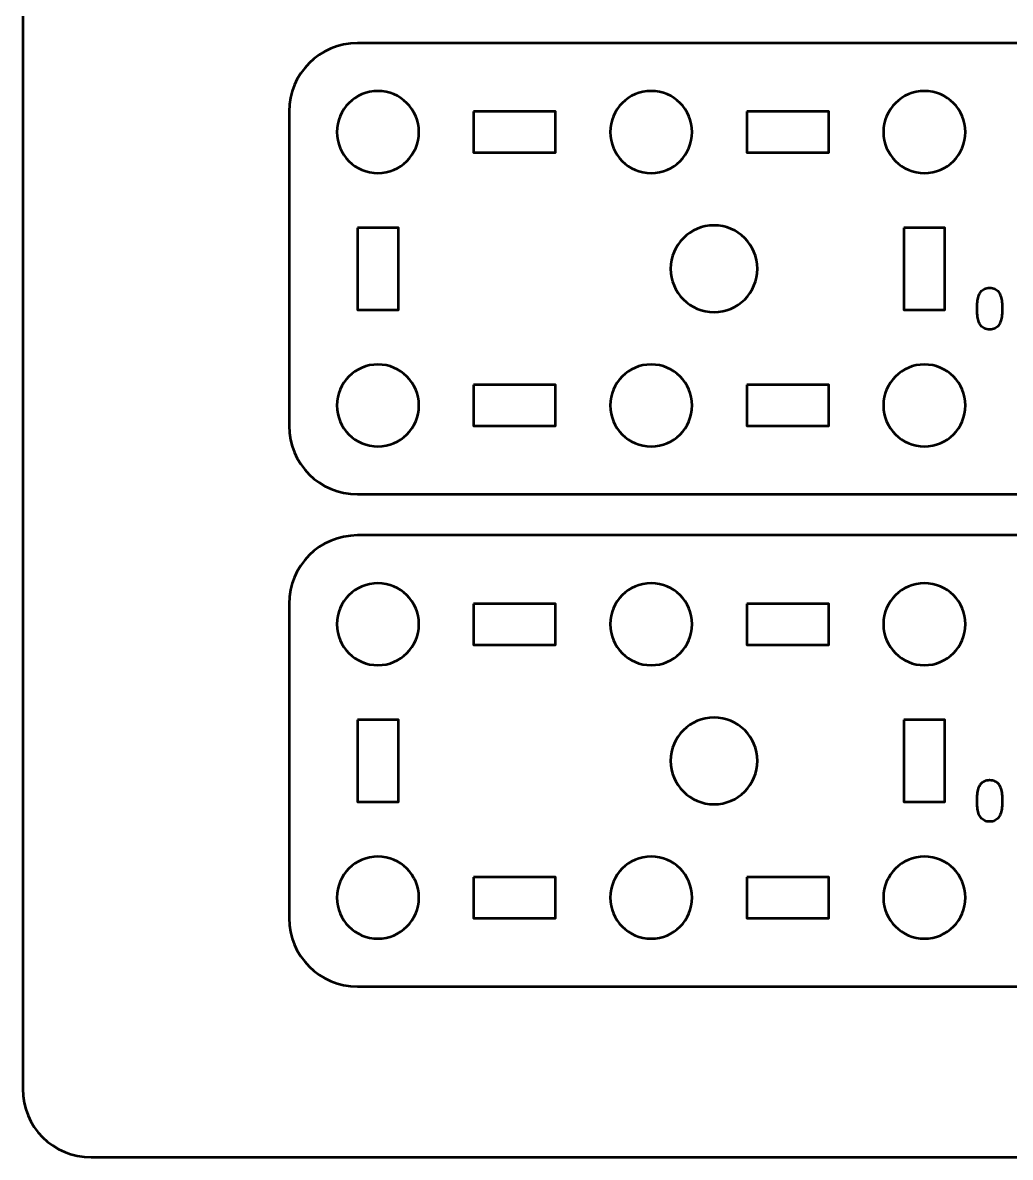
# Model space of a CAD drawing. Header units: centimetres. Extents: x -18.1 to -2.9, y -25.3 to -4.3.
# Drawn here: x -18.1 to -10.87, y -25.35 to -17.05 of the extents above; entities that cross this region are included whole.
import ezdxf

# ---------------------------------------------------------------- set-up
doc = ezdxf.new("R2010")
doc.units = ezdxf.units.CM
doc.header["$MEASUREMENT"] = 0
doc.layers.add('Layer 1', color=7, linetype='Continuous')

msp = doc.modelspace()

# ---------------------------------------------------------------- linework, layer by layer
at = {"layer": 'Layer 1', "color": 22, "lineweight": 53}
msp.add_open_spline([(-18.10003, -24.8499), (-18.10003, -24.8499), (-18.10003, -4.84994), (-18.10003, -4.84994), (-18.10003, -4.84994), (-18.10003, -4.57297), (-17.87694, -4.34998), (-17.59994, -4.34998), (-17.59994, -4.34998), (-17.59994, -4.34998), (-3.40007, -4.34998), (-3.40007, -4.34998), (-3.40007, -4.34998), (-3.12293, -4.34998), (-2.89997, -4.57297), (-2.89997, -4.84994), (-2.89997, -4.84994), (-2.89997, -4.84994), (-2.89997, -24.8499), (-2.89997, -24.8499), (-2.89997, -24.8499), (-2.89997, -25.1269), (-3.12293, -25.34999), (-3.40007, -25.34999), (-3.40007, -25.34999), (-3.40007, -25.34999), (-17.59994, -25.34999), (-17.59994, -25.34999), (-17.59994, -25.34999), (-17.87694, -25.34999), (-18.10003, -25.1269), (-18.10003, -24.8499)], degree=3, knots=[0, 0, 0, 0, 0.125, 0.125, 0.125, 0.125, 0.25, 0.25, 0.25, 0.25, 0.375, 0.375, 0.375, 0.375, 0.5, 0.5, 0.5, 0.5, 0.625, 0.625, 0.625, 0.625, 0.75, 0.75, 0.75, 0.75, 0.875, 0.875, 0.875, 0.875, 1, 1, 1, 1], dxfattribs=at)
at = {"layer": 'Layer 1', "color": 2, "lineweight": 53}
for points in [[(-15.64991, -17.19996), (-15.64991, -17.19996), (-5.34995, -17.19996), (-5.34995, -17.19996), (-5.34995, -17.19996), (-5.07298, -17.19996), (-4.84999, -17.42306), (-4.84999, -17.70006), (-4.84999, -17.70006), (-4.84999, -17.70006), (-4.84999, -19.99998), (-4.84999, -19.99998), (-4.84999, -19.99998), (-4.84999, -20.27699), (-5.07298, -20.49994), (-5.34995, -20.49994), (-5.34995, -20.49994), (-5.34995, -20.49994), (-15.64991, -20.49994), (-15.64991, -20.49994), (-15.64991, -20.49994), (-15.9269, -20.49994), (-16.14999, -20.27699), (-16.14999, -19.99998), (-16.14999, -19.99998), (-16.14999, -19.99998), (-16.14999, -17.70006), (-16.14999, -17.70006), (-16.14999, -17.70006), (-16.14999, -17.42306), (-15.9269, -17.19996), (-15.64991, -17.19996)], [(-15.64991, -20.79996), (-15.64991, -20.79996), (-5.34995, -20.79996), (-5.34995, -20.79996), (-5.34995, -20.79996), (-5.07298, -20.79996), (-4.84999, -21.02306), (-4.84999, -21.30006), (-4.84999, -21.30006), (-4.84999, -21.30006), (-4.84999, -23.59998), (-4.84999, -23.59998), (-4.84999, -23.59998), (-4.84999, -23.87699), (-5.07298, -24.09994), (-5.34995, -24.09994), (-5.34995, -24.09994), (-5.34995, -24.09994), (-15.64991, -24.09994), (-15.64991, -24.09994), (-15.64991, -24.09994), (-15.9269, -24.09994), (-16.14999, -23.87699), (-16.14999, -23.59998), (-16.14999, -23.59998), (-16.14999, -23.59998), (-16.14999, -21.30006), (-16.14999, -21.30006), (-16.14999, -21.30006), (-16.14999, -21.02306), (-15.9269, -20.79996), (-15.64991, -20.79996)]]:
    msp.add_open_spline(points, degree=3, knots=[0, 0, 0, 0, 0.125, 0.125, 0.125, 0.125, 0.25, 0.25, 0.25, 0.25, 0.375, 0.375, 0.375, 0.375, 0.5, 0.5, 0.5, 0.5, 0.625, 0.625, 0.625, 0.625, 0.75, 0.75, 0.75, 0.75, 0.875, 0.875, 0.875, 0.875, 1, 1, 1, 1], dxfattribs=at)
at = {"layer": 'Layer 1', "color": 250, "lineweight": 53}
for points in [[(-15.20002, -17.84999), (-15.20002, -18.01576), (-15.33425, -18.14999), (-15.50002, -18.14999), (-15.50002, -18.14999), (-15.66569, -18.14999), (-15.80002, -18.01576), (-15.80002, -17.84999), (-15.80002, -17.84999), (-15.80002, -17.68433), (-15.66569, -17.54999), (-15.50002, -17.54999), (-15.50002, -17.54999), (-15.33425, -17.54999), (-15.20002, -17.68433), (-15.20002, -17.84999)], [(-13.19997, -17.84999), (-13.19997, -18.01576), (-13.3342, -18.14999), (-13.49998, -18.14999), (-13.49998, -18.14999), (-13.66564, -18.14999), (-13.79998, -18.01576), (-13.79998, -17.84999), (-13.79998, -17.84999), (-13.79998, -17.68433), (-13.66564, -17.54999), (-13.49998, -17.54999), (-13.49998, -17.54999), (-13.3342, -17.54999), (-13.19997, -17.68433), (-13.19997, -17.84999)], [(-11.19991, -17.84999), (-11.19991, -18.01576), (-11.33428, -18.14999), (-11.49991, -18.14999), (-11.49991, -18.14999), (-11.66568, -18.14999), (-11.79991, -18.01576), (-11.79991, -17.84999), (-11.79991, -17.84999), (-11.79991, -17.68433), (-11.66568, -17.54999), (-11.49991, -17.54999), (-11.49991, -17.54999), (-11.33428, -17.54999), (-11.19991, -17.68433), (-11.19991, -17.84999)], [(-14.79994, -17.70006), (-14.79994, -17.70006), (-14.19993, -17.70006), (-14.19993, -17.70006), (-14.19993, -17.70006), (-14.19993, -17.70006), (-14.19993, -18.00006), (-14.19993, -18.00006), (-14.19993, -18.00006), (-14.19993, -18.00006), (-14.79994, -18.00006), (-14.79994, -18.00006), (-14.79994, -18.00006), (-14.79994, -18.00006), (-14.79994, -17.70006), (-14.79994, -17.70006)], [(-12.79996, -17.70006), (-12.79996, -17.70006), (-12.19996, -17.70006), (-12.19996, -17.70006), (-12.19996, -17.70006), (-12.19996, -17.70006), (-12.19996, -18.00006), (-12.19996, -18.00006), (-12.19996, -18.00006), (-12.19996, -18.00006), (-12.79996, -18.00006), (-12.79996, -18.00006), (-12.79996, -18.00006), (-12.79996, -18.00006), (-12.79996, -17.70006), (-12.79996, -17.70006)], [(-15.64998, -18.55001), (-15.64998, -18.55001), (-15.34998, -18.55001), (-15.34998, -18.55001), (-15.34998, -18.55001), (-15.34998, -18.55001), (-15.34998, -19.15), (-15.34998, -19.15), (-15.34998, -19.15), (-15.34998, -19.15), (-15.64998, -19.15), (-15.64998, -19.15), (-15.64998, -19.15), (-15.64998, -19.15), (-15.64998, -18.55001), (-15.64998, -18.55001)], [(-13.03997, -18.53245), (-12.86465, -18.53245), (-12.72247, -18.67463), (-12.72247, -18.84995), (-12.72247, -18.84995), (-12.72247, -19.02527), (-12.86465, -19.16745), (-13.03997, -19.16745), (-13.03997, -19.16745), (-13.21529, -19.16745), (-13.35747, -19.02527), (-13.35747, -18.84995), (-13.35747, -18.84995), (-13.35747, -18.67463), (-13.21529, -18.53245), (-13.03997, -18.53245)], [(-11.64998, -18.55001), (-11.64998, -18.55001), (-11.34998, -18.55001), (-11.34998, -18.55001), (-11.34998, -18.55001), (-11.34998, -18.55001), (-11.34998, -19.15), (-11.34998, -19.15), (-11.34998, -19.15), (-11.34998, -19.15), (-11.64998, -19.15), (-11.64998, -19.15), (-11.64998, -19.15), (-11.64998, -19.15), (-11.64998, -18.55001), (-11.64998, -18.55001)], [(-15.20002, -19.85005), (-15.20002, -20.01568), (-15.33425, -20.15006), (-15.50002, -20.15006), (-15.50002, -20.15006), (-15.66569, -20.15006), (-15.80002, -20.01568), (-15.80002, -19.85005), (-15.80002, -19.85005), (-15.80002, -19.68428), (-15.66569, -19.55005), (-15.50002, -19.55005), (-15.50002, -19.55005), (-15.33425, -19.55005), (-15.20002, -19.68428), (-15.20002, -19.85005)], [(-13.19997, -19.85005), (-13.19997, -20.01568), (-13.3342, -20.15006), (-13.49998, -20.15006), (-13.49998, -20.15006), (-13.66564, -20.15006), (-13.79998, -20.01568), (-13.79998, -19.85005), (-13.79998, -19.85005), (-13.79998, -19.68428), (-13.66564, -19.55005), (-13.49998, -19.55005), (-13.49998, -19.55005), (-13.3342, -19.55005), (-13.19997, -19.68428), (-13.19997, -19.85005)], [(-11.19991, -19.85005), (-11.19991, -20.01568), (-11.33428, -20.15006), (-11.49991, -20.15006), (-11.49991, -20.15006), (-11.66568, -20.15006), (-11.79991, -20.01568), (-11.79991, -19.85005), (-11.79991, -19.85005), (-11.79991, -19.68428), (-11.66568, -19.55005), (-11.49991, -19.55005), (-11.49991, -19.55005), (-11.33428, -19.55005), (-11.19991, -19.68428), (-11.19991, -19.85005)], [(-14.79994, -19.69998), (-14.79994, -19.69998), (-14.19993, -19.69998), (-14.19993, -19.69998), (-14.19993, -19.69998), (-14.19993, -19.69998), (-14.19993, -19.99998), (-14.19993, -19.99998), (-14.19993, -19.99998), (-14.19993, -19.99998), (-14.79994, -19.99998), (-14.79994, -19.99998), (-14.79994, -19.99998), (-14.79994, -19.99998), (-14.79994, -19.69998), (-14.79994, -19.69998)], [(-12.79996, -19.69998), (-12.79996, -19.69998), (-12.19996, -19.69998), (-12.19996, -19.69998), (-12.19996, -19.69998), (-12.19996, -19.69998), (-12.19996, -19.99998), (-12.19996, -19.99998), (-12.19996, -19.99998), (-12.19996, -19.99998), (-12.79996, -19.99998), (-12.79996, -19.99998), (-12.79996, -19.99998), (-12.79996, -19.99998), (-12.79996, -19.69998), (-12.79996, -19.69998)], [(-15.20002, -21.44999), (-15.20002, -21.61576), (-15.33425, -21.74999), (-15.50002, -21.74999), (-15.50002, -21.74999), (-15.66569, -21.74999), (-15.80002, -21.61576), (-15.80002, -21.44999), (-15.80002, -21.44999), (-15.80002, -21.28433), (-15.66569, -21.14999), (-15.50002, -21.14999), (-15.50002, -21.14999), (-15.33425, -21.14999), (-15.20002, -21.28433), (-15.20002, -21.44999)], [(-13.19997, -21.44999), (-13.19997, -21.61576), (-13.3342, -21.74999), (-13.49998, -21.74999), (-13.49998, -21.74999), (-13.66564, -21.74999), (-13.79998, -21.61576), (-13.79998, -21.44999), (-13.79998, -21.44999), (-13.79998, -21.28433), (-13.66564, -21.14999), (-13.49998, -21.14999), (-13.49998, -21.14999), (-13.3342, -21.14999), (-13.19997, -21.28433), (-13.19997, -21.44999)], [(-11.19991, -21.44999), (-11.19991, -21.61576), (-11.33428, -21.74999), (-11.49991, -21.74999), (-11.49991, -21.74999), (-11.66568, -21.74999), (-11.79991, -21.61576), (-11.79991, -21.44999), (-11.79991, -21.44999), (-11.79991, -21.28433), (-11.66568, -21.14999), (-11.49991, -21.14999), (-11.49991, -21.14999), (-11.33428, -21.14999), (-11.19991, -21.28433), (-11.19991, -21.44999)], [(-14.79994, -21.30006), (-14.79994, -21.30006), (-14.19993, -21.30006), (-14.19993, -21.30006), (-14.19993, -21.30006), (-14.19993, -21.30006), (-14.19993, -21.60006), (-14.19993, -21.60006), (-14.19993, -21.60006), (-14.19993, -21.60006), (-14.79994, -21.60006), (-14.79994, -21.60006), (-14.79994, -21.60006), (-14.79994, -21.60006), (-14.79994, -21.30006), (-14.79994, -21.30006)], [(-12.79996, -21.30006), (-12.79996, -21.30006), (-12.19996, -21.30006), (-12.19996, -21.30006), (-12.19996, -21.30006), (-12.19996, -21.30006), (-12.19996, -21.60006), (-12.19996, -21.60006), (-12.19996, -21.60006), (-12.19996, -21.60006), (-12.79996, -21.60006), (-12.79996, -21.60006), (-12.79996, -21.60006), (-12.79996, -21.60006), (-12.79996, -21.30006), (-12.79996, -21.30006)], [(-15.64998, -22.15001), (-15.64998, -22.15001), (-15.34998, -22.15001), (-15.34998, -22.15001), (-15.34998, -22.15001), (-15.34998, -22.15001), (-15.34998, -22.75), (-15.34998, -22.75), (-15.34998, -22.75), (-15.34998, -22.75), (-15.64998, -22.75), (-15.64998, -22.75), (-15.64998, -22.75), (-15.64998, -22.75), (-15.64998, -22.15001), (-15.64998, -22.15001)], [(-13.03997, -22.13245), (-12.86465, -22.13245), (-12.72247, -22.27463), (-12.72247, -22.44995), (-12.72247, -22.44995), (-12.72247, -22.62527), (-12.86465, -22.76745), (-13.03997, -22.76745), (-13.03997, -22.76745), (-13.21529, -22.76745), (-13.35747, -22.62527), (-13.35747, -22.44995), (-13.35747, -22.44995), (-13.35747, -22.27463), (-13.21529, -22.13245), (-13.03997, -22.13245)], [(-11.64998, -22.15001), (-11.64998, -22.15001), (-11.34998, -22.15001), (-11.34998, -22.15001), (-11.34998, -22.15001), (-11.34998, -22.15001), (-11.34998, -22.75), (-11.34998, -22.75), (-11.34998, -22.75), (-11.34998, -22.75), (-11.64998, -22.75), (-11.64998, -22.75), (-11.64998, -22.75), (-11.64998, -22.75), (-11.64998, -22.15001), (-11.64998, -22.15001)], [(-15.20002, -23.45005), (-15.20002, -23.61568), (-15.33425, -23.75006), (-15.50002, -23.75006), (-15.50002, -23.75006), (-15.66569, -23.75006), (-15.80002, -23.61568), (-15.80002, -23.45005), (-15.80002, -23.45005), (-15.80002, -23.28428), (-15.66569, -23.15005), (-15.50002, -23.15005), (-15.50002, -23.15005), (-15.33425, -23.15005), (-15.20002, -23.28428), (-15.20002, -23.45005)], [(-13.19997, -23.45005), (-13.19997, -23.61568), (-13.3342, -23.75006), (-13.49998, -23.75006), (-13.49998, -23.75006), (-13.66564, -23.75006), (-13.79998, -23.61568), (-13.79998, -23.45005), (-13.79998, -23.45005), (-13.79998, -23.28428), (-13.66564, -23.15005), (-13.49998, -23.15005), (-13.49998, -23.15005), (-13.3342, -23.15005), (-13.19997, -23.28428), (-13.19997, -23.45005)], [(-11.19991, -23.45005), (-11.19991, -23.61568), (-11.33428, -23.75006), (-11.49991, -23.75006), (-11.49991, -23.75006), (-11.66568, -23.75006), (-11.79991, -23.61568), (-11.79991, -23.45005), (-11.79991, -23.45005), (-11.79991, -23.28428), (-11.66568, -23.15005), (-11.49991, -23.15005), (-11.49991, -23.15005), (-11.33428, -23.15005), (-11.19991, -23.28428), (-11.19991, -23.45005)], [(-14.79994, -23.29998), (-14.79994, -23.29998), (-14.19993, -23.29998), (-14.19993, -23.29998), (-14.19993, -23.29998), (-14.19993, -23.29998), (-14.19993, -23.59998), (-14.19993, -23.59998), (-14.19993, -23.59998), (-14.19993, -23.59998), (-14.79994, -23.59998), (-14.79994, -23.59998), (-14.79994, -23.59998), (-14.79994, -23.59998), (-14.79994, -23.29998), (-14.79994, -23.29998)], [(-12.79996, -23.29998), (-12.79996, -23.29998), (-12.19996, -23.29998), (-12.19996, -23.29998), (-12.19996, -23.29998), (-12.19996, -23.29998), (-12.19996, -23.59998), (-12.19996, -23.59998), (-12.19996, -23.59998), (-12.19996, -23.59998), (-12.79996, -23.59998), (-12.79996, -23.59998), (-12.79996, -23.59998), (-12.79996, -23.59998), (-12.79996, -23.29998), (-12.79996, -23.29998)]]:
    msp.add_open_spline(points, degree=3, knots=[0, 0, 0, 0, 0.25, 0.25, 0.25, 0.25, 0.5, 0.5, 0.5, 0.5, 0.75, 0.75, 0.75, 0.75, 1, 1, 1, 1], dxfattribs=at)
at = {"layer": 'Layer 1', "color": 30, "lineweight": 53}
for points in [[(-11.02259, -19.29427), (-11.00778, -19.2942), (-10.99501, -19.29159), (-10.98435, -19.28651), (-10.98435, -19.28651), (-10.97377, -19.28143), (-10.96495, -19.27416), (-10.9579, -19.26492), (-10.9579, -19.26492), (-10.95091, -19.25561), (-10.94541, -19.2446), (-10.94132, -19.2319), (-10.94132, -19.2319), (-10.93729, -19.2192), (-10.9344, -19.2053), (-10.93278, -19.19006), (-10.93278, -19.19006), (-10.93108, -19.17482), (-10.93024, -19.1588), (-10.93031, -19.14187), (-10.93031, -19.14187), (-10.93024, -19.12501), (-10.93108, -19.10899), (-10.93278, -19.09382), (-10.93278, -19.09382), (-10.9344, -19.07865), (-10.93729, -19.06468), (-10.94132, -19.05198), (-10.94132, -19.05198), (-10.94541, -19.03935), (-10.95091, -19.02835), (-10.9579, -19.01896), (-10.9579, -19.01896), (-10.96495, -19.00965), (-10.97377, -19.00238), (-10.98435, -18.9973), (-10.98435, -18.9973), (-10.99501, -18.99215), (-11.00778, -18.98954), (-11.02259, -18.98947), (-11.02259, -18.98947), (-11.03741, -18.98954), (-11.05018, -18.99215), (-11.06084, -18.9973), (-11.06084, -18.9973), (-11.07142, -19.00238), (-11.08024, -19.00965), (-11.08729, -19.01896), (-11.08729, -19.01896), (-11.09428, -19.02835), (-11.09978, -19.03935), (-11.10387, -19.05198), (-11.10387, -19.05198), (-11.1079, -19.06468), (-11.11079, -19.07865), (-11.11241, -19.09382), (-11.11241, -19.09382), (-11.1141, -19.10899), (-11.11495, -19.12501), (-11.11488, -19.14187), (-11.11488, -19.14187), (-11.11495, -19.1588), (-11.1141, -19.17482), (-11.11241, -19.19006), (-11.11241, -19.19006), (-11.11079, -19.2053), (-11.1079, -19.2192), (-11.10387, -19.2319), (-11.10387, -19.2319), (-11.09978, -19.2446), (-11.09428, -19.25561), (-11.08729, -19.26492), (-11.08729, -19.26492), (-11.08024, -19.27416), (-11.07142, -19.28143), (-11.06084, -19.28651), (-11.06084, -19.28651), (-11.05018, -19.29159), (-11.03741, -19.2942), (-11.02259, -19.29427)], [(-11.02259, -19.29427), (-11.00778, -19.2942), (-10.99501, -19.29159), (-10.98435, -19.28651), (-10.98435, -19.28651), (-10.97377, -19.28143), (-10.96495, -19.27416), (-10.9579, -19.26492), (-10.9579, -19.26492), (-10.95091, -19.25561), (-10.94541, -19.2446), (-10.94132, -19.2319), (-10.94132, -19.2319), (-10.93729, -19.2192), (-10.9344, -19.2053), (-10.93278, -19.19006), (-10.93278, -19.19006), (-10.93108, -19.17482), (-10.93024, -19.1588), (-10.93031, -19.14187), (-10.93031, -19.14187), (-10.93024, -19.12501), (-10.93108, -19.10899), (-10.93278, -19.09382), (-10.93278, -19.09382), (-10.9344, -19.07865), (-10.93729, -19.06468), (-10.94132, -19.05198), (-10.94132, -19.05198), (-10.94541, -19.03935), (-10.95091, -19.02835), (-10.9579, -19.01896), (-10.9579, -19.01896), (-10.96495, -19.00965), (-10.97377, -19.00238), (-10.98435, -18.9973), (-10.98435, -18.9973), (-10.99501, -18.99215), (-11.00778, -18.98954), (-11.02259, -18.98947), (-11.02259, -18.98947), (-11.03741, -18.98954), (-11.05018, -18.99215), (-11.06084, -18.9973), (-11.06084, -18.9973), (-11.07142, -19.00238), (-11.08024, -19.00965), (-11.08729, -19.01896), (-11.08729, -19.01896), (-11.09428, -19.02835), (-11.09978, -19.03935), (-11.10387, -19.05198), (-11.10387, -19.05198), (-11.1079, -19.06468), (-11.11079, -19.07865), (-11.11241, -19.09382), (-11.11241, -19.09382), (-11.1141, -19.10899), (-11.11495, -19.12501), (-11.11488, -19.14187), (-11.11488, -19.14187), (-11.11495, -19.1588), (-11.1141, -19.17482), (-11.11241, -19.19006), (-11.11241, -19.19006), (-11.11079, -19.2053), (-11.1079, -19.2192), (-11.10387, -19.2319), (-11.10387, -19.2319), (-11.09978, -19.2446), (-11.09428, -19.25561), (-11.08729, -19.26492), (-11.08729, -19.26492), (-11.08024, -19.27416), (-11.07142, -19.28143), (-11.06084, -19.28651), (-11.06084, -19.28651), (-11.05018, -19.29159), (-11.03741, -19.2942), (-11.02259, -19.29427)], [(-11.02259, -22.89427), (-11.00778, -22.8942), (-10.99501, -22.89159), (-10.98435, -22.88651), (-10.98435, -22.88651), (-10.97377, -22.88143), (-10.96495, -22.87416), (-10.9579, -22.86492), (-10.9579, -22.86492), (-10.95091, -22.85561), (-10.94541, -22.8446), (-10.94132, -22.8319), (-10.94132, -22.8319), (-10.93729, -22.8192), (-10.9344, -22.8053), (-10.93278, -22.79006), (-10.93278, -22.79006), (-10.93108, -22.77482), (-10.93024, -22.7588), (-10.93031, -22.74187), (-10.93031, -22.74187), (-10.93024, -22.72501), (-10.93108, -22.70899), (-10.93278, -22.69382), (-10.93278, -22.69382), (-10.9344, -22.67865), (-10.93729, -22.66468), (-10.94132, -22.65198), (-10.94132, -22.65198), (-10.94541, -22.63935), (-10.95091, -22.62835), (-10.9579, -22.61896), (-10.9579, -22.61896), (-10.96495, -22.60965), (-10.97377, -22.60238), (-10.98435, -22.5973), (-10.98435, -22.5973), (-10.99501, -22.59215), (-11.00778, -22.58954), (-11.02259, -22.58947), (-11.02259, -22.58947), (-11.03741, -22.58954), (-11.05018, -22.59215), (-11.06084, -22.5973), (-11.06084, -22.5973), (-11.07142, -22.60238), (-11.08024, -22.60965), (-11.08729, -22.61896), (-11.08729, -22.61896), (-11.09428, -22.62835), (-11.09978, -22.63935), (-11.10387, -22.65198), (-11.10387, -22.65198), (-11.1079, -22.66468), (-11.11079, -22.67865), (-11.11241, -22.69382), (-11.11241, -22.69382), (-11.1141, -22.70899), (-11.11495, -22.72501), (-11.11488, -22.74187), (-11.11488, -22.74187), (-11.11495, -22.7588), (-11.1141, -22.77482), (-11.11241, -22.79006), (-11.11241, -22.79006), (-11.11079, -22.8053), (-11.1079, -22.8192), (-11.10387, -22.8319), (-11.10387, -22.8319), (-11.09978, -22.8446), (-11.09428, -22.85561), (-11.08729, -22.86492), (-11.08729, -22.86492), (-11.08024, -22.87416), (-11.07142, -22.88143), (-11.06084, -22.88651), (-11.06084, -22.88651), (-11.05018, -22.89159), (-11.03741, -22.8942), (-11.02259, -22.89427)], [(-11.02259, -22.89427), (-11.00778, -22.8942), (-10.99501, -22.89159), (-10.98435, -22.88651), (-10.98435, -22.88651), (-10.97377, -22.88143), (-10.96495, -22.87416), (-10.9579, -22.86492), (-10.9579, -22.86492), (-10.95091, -22.85561), (-10.94541, -22.8446), (-10.94132, -22.8319), (-10.94132, -22.8319), (-10.93729, -22.8192), (-10.9344, -22.8053), (-10.93278, -22.79006), (-10.93278, -22.79006), (-10.93108, -22.77482), (-10.93024, -22.7588), (-10.93031, -22.74187), (-10.93031, -22.74187), (-10.93024, -22.72501), (-10.93108, -22.70899), (-10.93278, -22.69382), (-10.93278, -22.69382), (-10.9344, -22.67865), (-10.93729, -22.66468), (-10.94132, -22.65198), (-10.94132, -22.65198), (-10.94541, -22.63935), (-10.95091, -22.62835), (-10.9579, -22.61896), (-10.9579, -22.61896), (-10.96495, -22.60965), (-10.97377, -22.60238), (-10.98435, -22.5973), (-10.98435, -22.5973), (-10.99501, -22.59215), (-11.00778, -22.58954), (-11.02259, -22.58947), (-11.02259, -22.58947), (-11.03741, -22.58954), (-11.05018, -22.59215), (-11.06084, -22.5973), (-11.06084, -22.5973), (-11.07142, -22.60238), (-11.08024, -22.60965), (-11.08729, -22.61896), (-11.08729, -22.61896), (-11.09428, -22.62835), (-11.09978, -22.63935), (-11.10387, -22.65198), (-11.10387, -22.65198), (-11.1079, -22.66468), (-11.11079, -22.67865), (-11.11241, -22.69382), (-11.11241, -22.69382), (-11.1141, -22.70899), (-11.11495, -22.72501), (-11.11488, -22.74187), (-11.11488, -22.74187), (-11.11495, -22.7588), (-11.1141, -22.77482), (-11.11241, -22.79006), (-11.11241, -22.79006), (-11.11079, -22.8053), (-11.1079, -22.8192), (-11.10387, -22.8319), (-11.10387, -22.8319), (-11.09978, -22.8446), (-11.09428, -22.85561), (-11.08729, -22.86492), (-11.08729, -22.86492), (-11.08024, -22.87416), (-11.07142, -22.88143), (-11.06084, -22.88651), (-11.06084, -22.88651), (-11.05018, -22.89159), (-11.03741, -22.8942), (-11.02259, -22.89427)]]:
    msp.add_open_spline(points, degree=3, knots=[0, 0, 0, 0, 0.05, 0.05, 0.05, 0.05, 0.1, 0.1, 0.1, 0.1, 0.15, 0.15, 0.15, 0.15, 0.2, 0.2, 0.2, 0.2, 0.25, 0.25, 0.25, 0.25, 0.3, 0.3, 0.3, 0.3, 0.35, 0.35, 0.35, 0.35, 0.4, 0.4, 0.4, 0.4, 0.45, 0.45, 0.45, 0.45, 0.5, 0.5, 0.5, 0.5, 0.55, 0.55, 0.55, 0.55, 0.6, 0.6, 0.6, 0.6, 0.65, 0.65, 0.65, 0.65, 0.7, 0.7, 0.7, 0.7, 0.75, 0.75, 0.75, 0.75, 0.8, 0.8, 0.8, 0.8, 0.85, 0.85, 0.85, 0.85, 0.9, 0.9, 0.9, 0.9, 0.95, 0.95, 0.95, 0.95, 1, 1, 1, 1], dxfattribs=at)

doc.saveas('drawing.dxf')
